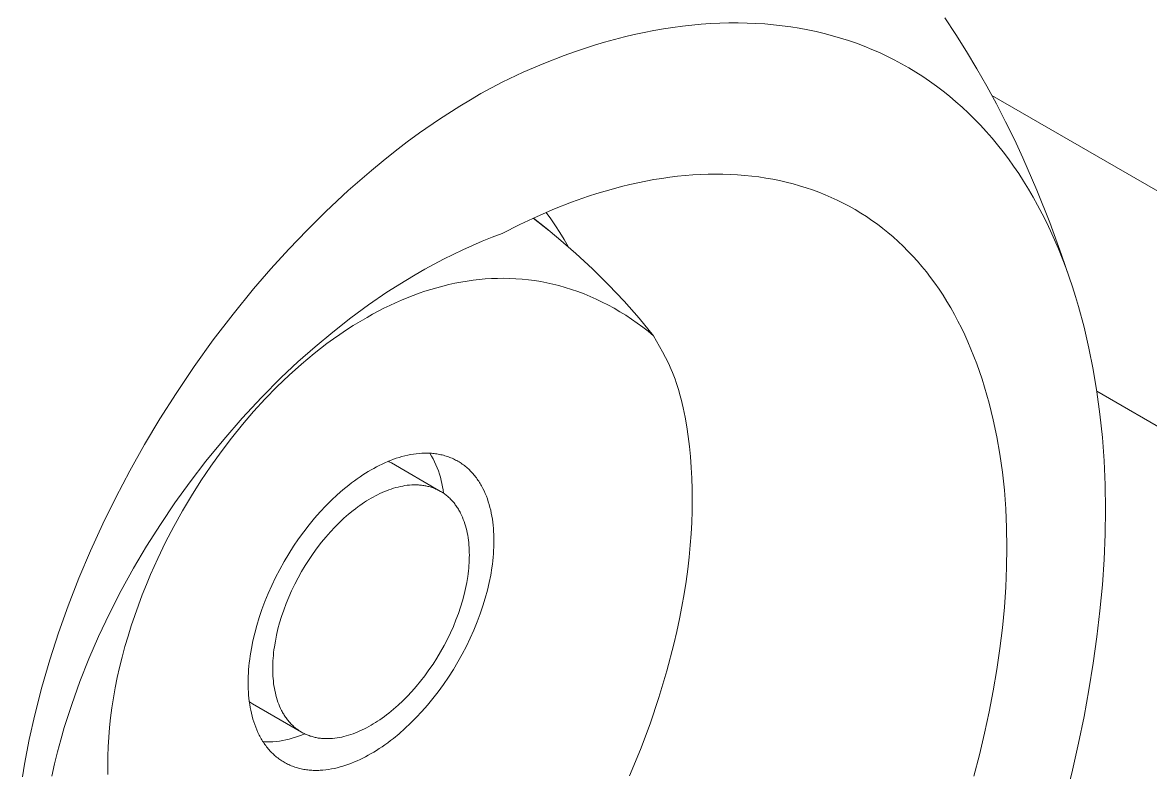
# Model space of a CAD drawing. Header units: millimetres. Extents: x -209 to 4251, y 50 to 3279.
# Drawn here: x 3626.08 to 3671.85, y 1020.63 to 1051.06 of the extents above; entities that cross this region are included whole.
import ezdxf

# ---------------------------------------------------------------- set-up
doc = ezdxf.new("R2010")
doc.units = ezdxf.units.MM
doc.layers.add('ZANO_R', color=7, linetype='Continuous', lineweight=0)

msp = doc.modelspace()

# ---------------------------------------------------------------- linework, layer by layer
at = {"layer": 'ZANO_R'}
for p, q in [((3654.375, 1051.039), (3654.746, 1051.049)), ((3654.746, 1051.049), (3655.115, 1051.05)), ((3655.115, 1051.05), (3655.48, 1051.043)), ((3655.48, 1051.043), (3655.842, 1051.028)), ((3663.512, 1051.253), (3663.961, 1050.574)), ((3650.904, 1050.573), (3651.3, 1050.659)), ((3651.3, 1050.659), (3651.694, 1050.736)), ((3651.694, 1050.736), (3652.085, 1050.805)), ((3652.085, 1050.805), (3652.474, 1050.865)), ((3652.474, 1050.865), (3652.86, 1050.917)), ((3652.86, 1050.917), (3653.243, 1050.96)), ((3653.243, 1050.96), (3653.623, 1050.995)), ((3653.623, 1050.995), (3654, 1051.021)), ((3654, 1051.021), (3654.375, 1051.039)), ((3655.842, 1051.028), (3656.201, 1051.005)), ((3656.201, 1051.005), (3656.556, 1050.973)), ((3656.556, 1050.973), (3656.908, 1050.934)), ((3656.908, 1050.934), (3657.257, 1050.886)), ((3657.257, 1050.886), (3657.603, 1050.831)), ((3657.603, 1050.831), (3657.944, 1050.767)), ((3657.944, 1050.767), (3658.283, 1050.696)), ((3658.283, 1050.696), (3658.617, 1050.616)), ((3658.617, 1050.616), (3658.948, 1050.529)), ((3648.885, 1050.011), (3649.293, 1050.141)), ((3649.293, 1050.141), (3649.699, 1050.262)), ((3649.699, 1050.262), (3650.103, 1050.375)), ((3650.103, 1050.375), (3650.505, 1050.478)), ((3650.505, 1050.478), (3650.904, 1050.573)), ((3658.948, 1050.529), (3659.276, 1050.434)), ((3659.276, 1050.434), (3659.599, 1050.331)), ((3659.599, 1050.331), (3659.919, 1050.22)), ((3659.919, 1050.22), (3660.235, 1050.101)), ((3663.961, 1050.574), (3664.394, 1049.884)), ((3647.229, 1049.402), (3648.061, 1049.725)), ((3648.061, 1049.725), (3648.474, 1049.873)), ((3648.474, 1049.873), (3648.885, 1050.011)), ((3660.235, 1050.101), (3660.547, 1049.975)), ((3660.547, 1049.975), (3660.855, 1049.84)), ((3660.855, 1049.84), (3661.158, 1049.698)), ((3661.158, 1049.698), (3661.458, 1049.548)), ((3664.394, 1049.884), (3664.812, 1049.185)), ((3646.389, 1049.044), (3647.229, 1049.402)), ((3661.458, 1049.548), (3661.754, 1049.39)), ((3661.754, 1049.39), (3662.045, 1049.224)), ((3662.045, 1049.224), (3662.332, 1049.051)), ((3645.541, 1048.649), (3646.389, 1049.044)), ((3662.332, 1049.051), (3662.615, 1048.87)), ((3662.615, 1048.87), (3662.893, 1048.681)), ((3664.812, 1049.185), (3665.215, 1048.477)), ((3644.677, 1048.178), (3645.107, 1048.417)), ((3645.107, 1048.417), (3645.541, 1048.649)), ((3662.893, 1048.681), (3663.167, 1048.485)), ((3663.167, 1048.485), (3663.437, 1048.281)), ((3665.215, 1048.477), (3665.602, 1047.761)), ((3643.831, 1047.675), (3644.252, 1047.93)), ((3644.252, 1047.93), (3644.677, 1048.178)), ((3663.437, 1048.281), (3663.702, 1048.069)), ((3663.702, 1048.069), (3663.962, 1047.849)), ((3663.962, 1047.849), (3664.218, 1047.622)), ((3665.421, 1048.1), (3814.422, 962.075)), ((3643.003, 1047.142), (3643.831, 1047.675)), ((3664.218, 1047.622), (3664.469, 1047.387)), ((3664.469, 1047.387), (3664.715, 1047.144)), ((3665.602, 1047.761), (3665.974, 1047.039)), ((3642.194, 1046.582), (3643.003, 1047.142)), ((3664.715, 1047.144), (3664.956, 1046.894)), ((3665.974, 1047.039), (3666.331, 1046.31)), ((3641.693, 1046.215), (3642.194, 1046.582)), ((3664.956, 1046.894), (3665.193, 1046.636)), ((3665.193, 1046.636), (3665.424, 1046.371)), ((3641.199, 1045.839), (3641.693, 1046.215)), ((3665.424, 1046.371), (3665.651, 1046.098)), ((3665.651, 1046.098), (3665.872, 1045.818)), ((3666.331, 1046.31), (3666.674, 1045.576)), ((3640.712, 1045.453), (3641.199, 1045.839)), ((3665.872, 1045.818), (3666.089, 1045.53)), ((3666.674, 1045.576), (3667.245, 1044.264)), ((3640.233, 1045.059), (3640.712, 1045.453)), ((3666.089, 1045.53), (3666.3, 1045.234)), ((3666.3, 1045.234), (3666.506, 1044.931)), ((3639.296, 1044.244), (3639.761, 1044.655)), ((3639.761, 1044.655), (3640.233, 1045.059)), ((3651.701, 1044.686), (3651.377, 1044.627)), ((3652.023, 1044.739), (3651.701, 1044.686)), ((3652.342, 1044.784), (3652.023, 1044.739)), ((3652.658, 1044.822), (3652.342, 1044.784)), ((3652.972, 1044.854), (3652.658, 1044.822)), ((3653.284, 1044.879), (3652.972, 1044.854)), ((3653.593, 1044.896), (3653.284, 1044.879)), ((3653.899, 1044.907), (3653.593, 1044.896)), ((3654.202, 1044.911), (3653.899, 1044.907)), ((3654.503, 1044.908), (3654.202, 1044.911)), ((3654.801, 1044.899), (3654.503, 1044.908)), ((3655.096, 1044.883), (3654.801, 1044.899)), ((3655.388, 1044.86), (3655.096, 1044.883)), ((3655.677, 1044.831), (3655.388, 1044.86)), ((3655.963, 1044.795), (3655.677, 1044.831)), ((3656.246, 1044.752), (3655.963, 1044.795)), ((3656.526, 1044.703), (3656.246, 1044.752)), ((3656.803, 1044.647), (3656.526, 1044.703)), ((3657.076, 1044.585), (3656.803, 1044.647)), ((3666.506, 1044.931), (3666.707, 1044.62)), ((3638.386, 1043.397), (3639.296, 1044.244)), ((3649.722, 1044.223), (3649.385, 1044.12)), ((3650.058, 1044.318), (3649.722, 1044.223)), ((3650.391, 1044.406), (3650.058, 1044.318)), ((3650.722, 1044.486), (3650.391, 1044.406)), ((3651.051, 1044.56), (3650.722, 1044.486)), ((3651.377, 1044.627), (3651.051, 1044.56)), ((3657.347, 1044.516), (3657.076, 1044.585)), ((3657.614, 1044.441), (3657.347, 1044.516)), ((3657.878, 1044.359), (3657.614, 1044.441)), ((3658.138, 1044.271), (3657.878, 1044.359)), ((3658.395, 1044.176), (3658.138, 1044.271)), ((3658.649, 1044.075), (3658.395, 1044.176)), ((3666.707, 1044.62), (3666.902, 1044.302)), ((3666.902, 1044.302), (3667.093, 1043.977)), ((3667.245, 1044.264), (3667.77, 1042.947)), ((3648.359, 1043.769), (3647.666, 1043.498)), ((3649.045, 1044.01), (3648.359, 1043.769)), ((3649.385, 1044.12), (3649.045, 1044.01)), ((3658.899, 1043.967), (3658.649, 1044.075)), ((3659.146, 1043.853), (3658.899, 1043.967)), ((3659.389, 1043.732), (3659.146, 1043.853)), ((3659.629, 1043.605), (3659.389, 1043.732)), ((3667.093, 1043.977), (3667.277, 1043.644)), ((3637.622, 1042.641), (3638.386, 1043.397)), ((3647.666, 1043.498), (3646.965, 1043.197)), ((3647.329, 1043.357), (3647.523, 1043.09)), ((3659.865, 1043.472), (3659.629, 1043.605)), ((3660.097, 1043.332), (3659.865, 1043.472)), ((3660.325, 1043.186), (3660.097, 1043.332)), ((3667.277, 1043.644), (3667.457, 1043.304)), ((3667.457, 1043.304), (3667.63, 1042.957)), ((3646.256, 1042.867), (3645.541, 1042.505)), ((3646.965, 1043.197), (3646.256, 1042.867)), ((3646.804, 1043.125), (3647.443, 1042.619)), ((3646.811, 1043.128), (3647.327, 1042.716)), ((3647.523, 1043.09), (3647.709, 1042.818)), ((3647.709, 1042.818), (3647.886, 1042.54)), ((3660.55, 1043.034), (3660.325, 1043.186)), ((3660.771, 1042.875), (3660.55, 1043.034)), ((3660.988, 1042.71), (3660.771, 1042.875)), ((3667.63, 1042.957), (3667.798, 1042.603)), ((3667.77, 1042.947), (3668.251, 1041.635)), ((3636.878, 1041.864), (3637.622, 1042.641)), ((3645.137, 1042.352), (3644.735, 1042.189)), ((3645.541, 1042.505), (3645.137, 1042.352)), ((3647.327, 1042.716), (3647.835, 1042.295)), ((3647.886, 1042.54), (3648.055, 1042.256)), ((3661.201, 1042.538), (3660.988, 1042.71)), ((3661.41, 1042.36), (3661.201, 1042.538)), ((3661.615, 1042.176), (3661.41, 1042.36)), ((3667.798, 1042.603), (3667.961, 1042.242)), ((3644.338, 1042.019), (3643.944, 1041.84)), ((3644.735, 1042.189), (3644.338, 1042.019)), ((3647.835, 1042.295), (3648.529, 1041.691)), ((3648.055, 1042.256), (3648.216, 1041.968)), ((3661.816, 1041.986), (3661.615, 1042.176)), ((3662.013, 1041.789), (3661.816, 1041.986)), ((3667.961, 1042.242), (3668.118, 1041.874)), ((3636.155, 1041.067), (3636.878, 1041.864)), ((3643.166, 1041.459), (3642.783, 1041.258)), ((3643.553, 1041.653), (3643.166, 1041.459)), ((3643.944, 1041.84), (3643.553, 1041.653)), ((3648.529, 1041.691), (3649.203, 1041.065)), ((3662.206, 1041.586), (3662.013, 1041.789)), ((3662.394, 1041.377), (3662.206, 1041.586)), ((3668.118, 1041.874), (3668.269, 1041.5)), ((3668.251, 1041.635), (3668.687, 1040.338)), ((3668.269, 1041.5), (3668.414, 1041.119)), ((3635.453, 1040.252), (3636.155, 1041.067)), ((3642.404, 1041.05), (3642.013, 1040.826)), ((3642.783, 1041.258), (3642.404, 1041.05)), ((3649.203, 1041.065), (3649.857, 1040.417)), ((3662.579, 1041.161), (3662.394, 1041.377)), ((3662.759, 1040.94), (3662.579, 1041.161)), ((3668.414, 1041.119), (3668.553, 1040.732)), ((3641.627, 1040.595), (3640.867, 1040.113)), ((3642.013, 1040.826), (3641.627, 1040.595)), ((3643.625, 1040.479), (3643.872, 1040.527)), ((3643.872, 1040.527), (3644.117, 1040.569)), ((3644.117, 1040.569), (3644.363, 1040.603)), ((3644.363, 1040.603), (3644.61, 1040.632)), ((3644.61, 1040.632), (3644.858, 1040.654)), ((3644.858, 1040.654), (3645.106, 1040.669)), ((3645.106, 1040.669), (3645.355, 1040.678)), ((3645.355, 1040.678), (3645.603, 1040.681)), ((3645.603, 1040.681), (3645.851, 1040.677)), ((3645.851, 1040.677), (3646.104, 1040.666)), ((3646.104, 1040.666), (3646.356, 1040.647)), ((3646.356, 1040.647), (3646.608, 1040.621)), ((3646.608, 1040.621), (3646.859, 1040.588)), ((3646.859, 1040.588), (3647.108, 1040.548)), ((3647.108, 1040.548), (3647.357, 1040.501)), ((3662.934, 1040.712), (3662.759, 1040.94)), ((3663.106, 1040.478), (3662.934, 1040.712)), ((3668.553, 1040.732), (3668.687, 1040.338)), ((3634.619, 1039.227), (3635.453, 1040.252)), ((3640.867, 1040.113), (3640.124, 1039.605)), ((3641.934, 1039.986), (3642.171, 1040.073)), ((3642.171, 1040.073), (3642.409, 1040.154)), ((3642.409, 1040.154), (3642.649, 1040.231)), ((3642.649, 1040.231), (3642.891, 1040.301)), ((3642.891, 1040.301), (3643.134, 1040.366)), ((3643.134, 1040.366), (3643.379, 1040.426)), ((3643.379, 1040.426), (3643.625, 1040.479)), ((3647.357, 1040.501), (3647.604, 1040.446)), ((3647.604, 1040.446), (3647.849, 1040.384)), ((3647.849, 1040.384), (3648.106, 1040.31)), ((3648.106, 1040.31), (3648.361, 1040.229)), ((3648.361, 1040.229), (3648.614, 1040.141)), ((3648.614, 1040.141), (3648.865, 1040.046)), ((3649.857, 1040.417), (3650.49, 1039.749)), ((3663.273, 1040.237), (3663.106, 1040.478)), ((3663.435, 1039.991), (3663.273, 1040.237)), ((3668.687, 1040.338), (3668.814, 1039.938)), ((3640.124, 1039.605), (3639.397, 1039.073)), ((3640.979, 1039.578), (3641.215, 1039.687)), ((3641.215, 1039.687), (3641.453, 1039.792)), ((3641.453, 1039.792), (3641.693, 1039.891)), ((3641.693, 1039.891), (3641.934, 1039.986)), ((3648.865, 1040.046), (3649.113, 1039.944)), ((3649.113, 1039.944), (3649.358, 1039.836)), ((3649.358, 1039.836), (3649.6, 1039.72)), ((3649.6, 1039.72), (3649.838, 1039.599)), ((3649.838, 1039.599), (3650.084, 1039.466)), ((3650.49, 1039.749), (3651.1, 1039.06)), ((3663.594, 1039.738), (3663.435, 1039.991)), ((3663.747, 1039.48), (3663.594, 1039.738)), ((3668.814, 1039.938), (3668.936, 1039.533)), ((3633.816, 1038.178), (3634.619, 1039.227)), ((3640.059, 1039.097), (3640.285, 1039.224)), ((3640.285, 1039.224), (3640.514, 1039.347)), ((3640.514, 1039.347), (3640.745, 1039.465)), ((3640.745, 1039.465), (3640.979, 1039.578)), ((3650.084, 1039.466), (3650.325, 1039.326)), ((3650.325, 1039.326), (3650.564, 1039.179)), ((3650.564, 1039.179), (3650.798, 1039.027)), ((3663.896, 1039.215), (3663.747, 1039.48)), ((3664.04, 1038.945), (3663.896, 1039.215)), ((3668.936, 1039.533), (3669.16, 1038.703)), ((3639.397, 1039.073), (3638.665, 1038.5)), ((3639.229, 1038.587), (3639.502, 1038.763)), ((3639.502, 1038.763), (3639.779, 1038.933)), ((3639.779, 1038.933), (3640.059, 1039.097)), ((3650.798, 1039.027), (3651.028, 1038.867)), ((3651.028, 1038.867), (3651.253, 1038.702)), ((3651.1, 1039.06), (3651.689, 1038.353)), ((3651.253, 1038.702), (3651.473, 1038.53)), ((3664.18, 1038.669), (3664.04, 1038.945)), ((3669.16, 1038.703), (3669.36, 1037.85)), ((3638.665, 1038.5), (3637.951, 1037.905)), ((3638.693, 1038.22), (3638.959, 1038.406)), ((3638.959, 1038.406), (3639.229, 1038.587)), ((3651.473, 1038.53), (3651.689, 1038.353)), ((3651.689, 1038.353), (3652.057, 1037.699)), ((3664.315, 1038.387), (3664.18, 1038.669)), ((3664.445, 1038.1), (3664.315, 1038.387)), ((3633.045, 1037.105), (3633.816, 1038.178)), ((3637.951, 1037.905), (3637.255, 1037.288)), ((3637.918, 1037.631), (3638.172, 1037.832)), ((3638.172, 1037.832), (3638.431, 1038.029)), ((3638.431, 1038.029), (3638.693, 1038.22)), ((3664.571, 1037.807), (3664.445, 1038.1)), ((3664.691, 1037.509), (3664.571, 1037.807)), ((3669.36, 1037.85), (3669.535, 1036.975)), ((3637.398, 1037.196), (3637.918, 1037.631)), ((3652.057, 1037.699), (3652.176, 1037.471)), ((3652.176, 1037.471), (3652.291, 1037.234)), ((3664.807, 1037.206), (3664.691, 1037.509)), ((3632.305, 1036.01), (3633.045, 1037.105)), ((3637.255, 1037.288), (3636.577, 1036.651)), ((3636.892, 1036.744), (3637.398, 1037.196)), ((3652.291, 1037.234), (3652.402, 1036.987)), ((3652.402, 1036.987), (3652.455, 1036.858)), ((3652.455, 1036.858), (3652.507, 1036.726)), ((3664.918, 1036.897), (3664.807, 1037.206)), ((3665.024, 1036.583), (3664.918, 1036.897)), ((3669.535, 1036.975), (3669.683, 1036.078)), ((3636.577, 1036.651), (3635.77, 1035.843)), ((3636.403, 1036.275), (3636.892, 1036.744)), ((3652.507, 1036.726), (3652.558, 1036.59)), ((3652.558, 1036.59), (3652.607, 1036.45)), ((3652.607, 1036.45), (3652.659, 1036.29)), ((3665.124, 1036.264), (3665.024, 1036.583)), ((3631.651, 1034.98), (3632.305, 1036.01)), ((3635.929, 1035.79), (3636.403, 1036.275)), ((3652.659, 1036.29), (3652.709, 1036.124)), ((3652.709, 1036.124), (3652.757, 1035.954)), ((3652.757, 1035.954), (3652.803, 1035.78)), ((3665.22, 1035.94), (3665.124, 1036.264)), ((3665.311, 1035.612), (3665.22, 1035.94)), ((3669.68, 1036.098), (3807.573, 956.486)), ((3669.683, 1036.078), (3669.806, 1035.161)), ((3635.77, 1035.843), (3634.991, 1035.007)), ((3635.456, 1035.273), (3635.929, 1035.79)), ((3652.803, 1035.78), (3652.888, 1035.419)), ((3665.396, 1035.278), (3665.311, 1035.612)), ((3634.998, 1034.742), (3635.456, 1035.273)), ((3652.888, 1035.419), (3652.965, 1035.043)), ((3652.965, 1035.043), (3653.032, 1034.656)), ((3665.476, 1034.94), (3665.396, 1035.278)), ((3669.806, 1035.161), (3669.903, 1034.224)), ((3631.025, 1033.934), (3631.651, 1034.98)), ((3634.991, 1035.007), (3634.24, 1034.146)), ((3634.556, 1034.196), (3634.998, 1034.742)), ((3653.032, 1034.656), (3653.091, 1034.258)), ((3665.621, 1034.25), (3665.476, 1034.94)), ((3634.24, 1034.146), (3633.517, 1033.261)), ((3634.132, 1033.638), (3634.556, 1034.196)), ((3653.091, 1034.258), (3653.142, 1033.854)), ((3665.745, 1033.542), (3665.621, 1034.25)), ((3669.903, 1034.224), (3669.972, 1033.268)), ((3630.427, 1032.871), (3631.025, 1033.934)), ((3653.142, 1033.854), (3653.183, 1033.444)), ((3633.517, 1033.261), (3632.876, 1032.424)), ((3633.715, 1033.056), (3634.132, 1033.638)), ((3640.783, 1033.195), (3640.669, 1033.142)), ((3640.898, 1033.244), (3640.783, 1033.195)), ((3641.013, 1033.291), (3640.898, 1033.244)), ((3640.92, 1033.254), (3640.963, 1033.232)), ((3640.963, 1033.232), (3641.006, 1033.21)), ((3641.006, 1033.21), (3641.048, 1033.186)), ((3641.129, 1033.335), (3641.013, 1033.291)), ((3641.245, 1033.375), (3641.129, 1033.335)), ((3641.361, 1033.413), (3641.245, 1033.375)), ((3641.477, 1033.446), (3641.361, 1033.413)), ((3641.594, 1033.477), (3641.477, 1033.446)), ((3641.71, 1033.504), (3641.594, 1033.477)), ((3641.826, 1033.527), (3641.71, 1033.504)), ((3641.942, 1033.547), (3641.826, 1033.527)), ((3642.057, 1033.562), (3641.942, 1033.547)), ((3642.172, 1033.574), (3642.057, 1033.562)), ((3642.286, 1033.582), (3642.172, 1033.574)), ((3642.343, 1033.585), (3642.286, 1033.582)), ((3642.399, 1033.586), (3642.343, 1033.585)), ((3642.456, 1033.587), (3642.399, 1033.586)), ((3642.512, 1033.586), (3642.456, 1033.587)), ((3642.568, 1033.584), (3642.512, 1033.586)), ((3642.623, 1033.582), (3642.568, 1033.584)), ((3642.606, 1033.583), (3642.674, 1033.468)), ((3642.679, 1033.578), (3642.623, 1033.582)), ((3642.674, 1033.468), (3642.738, 1033.351)), ((3642.734, 1033.573), (3642.679, 1033.578)), ((3642.788, 1033.568), (3642.734, 1033.573)), ((3642.738, 1033.351), (3642.798, 1033.232)), ((3642.843, 1033.561), (3642.788, 1033.568)), ((3642.798, 1033.232), (3642.854, 1033.111)), ((3642.897, 1033.553), (3642.843, 1033.561)), ((3642.95, 1033.544), (3642.897, 1033.553)), ((3643.004, 1033.534), (3642.95, 1033.544)), ((3643.057, 1033.523), (3643.004, 1033.534)), ((3643.109, 1033.511), (3643.057, 1033.523)), ((3643.161, 1033.497), (3643.109, 1033.511)), ((3643.213, 1033.483), (3643.161, 1033.497)), ((3643.264, 1033.468), (3643.213, 1033.483)), ((3643.315, 1033.451), (3643.264, 1033.468)), ((3643.365, 1033.434), (3643.315, 1033.451)), ((3643.415, 1033.415), (3643.365, 1033.434)), ((3643.464, 1033.396), (3643.415, 1033.415)), ((3643.513, 1033.375), (3643.464, 1033.396)), ((3643.561, 1033.353), (3643.513, 1033.375)), ((3643.608, 1033.331), (3643.561, 1033.353)), ((3643.655, 1033.307), (3643.608, 1033.331)), ((3643.702, 1033.282), (3643.655, 1033.307)), ((3643.748, 1033.256), (3643.702, 1033.282)), ((3643.793, 1033.229), (3643.748, 1033.256)), ((3643.838, 1033.201), (3643.793, 1033.229)), ((3643.882, 1033.173), (3643.838, 1033.201)), ((3653.183, 1033.444), (3653.217, 1033.009)), ((3665.846, 1032.818), (3665.745, 1033.542)), ((3669.972, 1033.268), (3670.014, 1032.294)), ((3629.859, 1031.792), (3630.427, 1032.871)), ((3633.314, 1032.461), (3633.715, 1033.056)), ((3639.999, 1032.773), (3639.886, 1032.701)), ((3640.11, 1032.842), (3639.999, 1032.773)), ((3640.221, 1032.907), (3640.11, 1032.842)), ((3640.332, 1032.969), (3640.221, 1032.907)), ((3640.444, 1033.03), (3640.332, 1032.969)), ((3640.556, 1033.087), (3640.444, 1033.03)), ((3640.669, 1033.142), (3640.556, 1033.087)), ((3641.048, 1033.186), (3643.043, 1032.035)), ((3642.854, 1033.111), (3642.906, 1032.988)), ((3642.906, 1032.988), (3642.953, 1032.864)), ((3642.953, 1032.864), (3642.997, 1032.738)), ((3642.997, 1032.738), (3643.036, 1032.611)), ((3643.926, 1033.143), (3643.882, 1033.173)), ((3643.969, 1033.112), (3643.926, 1033.143)), ((3644.011, 1033.08), (3643.969, 1033.112)), ((3644.052, 1033.047), (3644.011, 1033.08)), ((3644.093, 1033.013), (3644.052, 1033.047)), ((3644.134, 1032.979), (3644.093, 1033.013)), ((3644.173, 1032.943), (3644.134, 1032.979)), ((3644.212, 1032.906), (3644.173, 1032.943)), ((3644.25, 1032.869), (3644.212, 1032.906)), ((3644.288, 1032.83), (3644.25, 1032.869)), ((3644.324, 1032.791), (3644.288, 1032.83)), ((3644.36, 1032.751), (3644.324, 1032.791)), ((3644.396, 1032.709), (3644.36, 1032.751)), ((3653.217, 1033.009), (3653.241, 1032.57)), ((3665.926, 1032.077), (3665.846, 1032.818)), ((3632.876, 1032.424), (3632.26, 1031.568)), ((3632.931, 1031.856), (3633.314, 1032.461)), ((3639.314, 1032.287), (3639.081, 1032.097)), ((3639.429, 1032.377), (3639.314, 1032.287)), ((3639.544, 1032.463), (3639.429, 1032.377)), ((3639.659, 1032.546), (3639.544, 1032.463)), ((3639.773, 1032.625), (3639.659, 1032.546)), ((3639.886, 1032.701), (3639.773, 1032.625)), ((3641.69, 1032.28), (3641.598, 1032.267)), ((3641.782, 1032.289), (3641.69, 1032.28)), ((3641.873, 1032.295), (3641.782, 1032.289)), ((3641.919, 1032.297), (3641.873, 1032.295)), ((3641.964, 1032.299), (3641.919, 1032.297)), ((3642.009, 1032.299), (3641.964, 1032.299)), ((3642.054, 1032.298), (3642.009, 1032.299)), ((3642.098, 1032.297), (3642.054, 1032.298)), ((3642.143, 1032.295), (3642.098, 1032.297)), ((3642.187, 1032.292), (3642.143, 1032.295)), ((3642.231, 1032.288), (3642.187, 1032.292)), ((3642.275, 1032.284), (3642.231, 1032.288)), ((3642.318, 1032.278), (3642.275, 1032.284)), ((3642.362, 1032.272), (3642.318, 1032.278)), ((3642.405, 1032.265), (3642.362, 1032.272)), ((3643.036, 1032.611), (3643.07, 1032.482)), ((3643.07, 1032.482), (3643.1, 1032.352)), ((3643.1, 1032.352), (3643.126, 1032.221)), ((3644.43, 1032.667), (3644.396, 1032.709)), ((3644.464, 1032.625), (3644.43, 1032.667)), ((3644.497, 1032.581), (3644.464, 1032.625)), ((3644.53, 1032.536), (3644.497, 1032.581)), ((3644.561, 1032.491), (3644.53, 1032.536)), ((3644.592, 1032.445), (3644.561, 1032.491)), ((3644.622, 1032.398), (3644.592, 1032.445)), ((3644.652, 1032.351), (3644.622, 1032.398)), ((3644.68, 1032.302), (3644.652, 1032.351)), ((3644.708, 1032.253), (3644.68, 1032.302)), ((3653.241, 1032.57), (3653.255, 1032.127)), ((3670.014, 1032.294), (3670.028, 1031.303)), ((3632.566, 1031.239), (3632.931, 1031.856)), ((3638.849, 1031.892), (3638.616, 1031.674)), ((3639.081, 1032.097), (3638.849, 1031.892)), ((3640.399, 1031.853), (3640.31, 1031.805)), ((3640.489, 1031.899), (3640.399, 1031.853)), ((3640.58, 1031.943), (3640.489, 1031.899)), ((3640.671, 1031.985), (3640.58, 1031.943)), ((3640.763, 1032.025), (3640.671, 1031.985)), ((3640.855, 1032.062), (3640.763, 1032.025)), ((3640.947, 1032.097), (3640.855, 1032.062)), ((3641.04, 1032.13), (3640.947, 1032.097)), ((3641.133, 1032.16), (3641.04, 1032.13)), ((3641.226, 1032.187), (3641.133, 1032.16)), ((3641.319, 1032.211), (3641.226, 1032.187)), ((3641.412, 1032.233), (3641.319, 1032.211)), ((3641.505, 1032.251), (3641.412, 1032.233)), ((3641.598, 1032.267), (3641.505, 1032.251)), ((3642.447, 1032.257), (3642.405, 1032.265)), ((3642.489, 1032.248), (3642.447, 1032.257)), ((3642.531, 1032.238), (3642.489, 1032.248)), ((3642.573, 1032.227), (3642.531, 1032.238)), ((3642.614, 1032.216), (3642.573, 1032.227)), ((3642.655, 1032.204), (3642.614, 1032.216)), ((3642.696, 1032.191), (3642.655, 1032.204)), ((3642.736, 1032.177), (3642.696, 1032.191)), ((3642.776, 1032.162), (3642.736, 1032.177)), ((3642.815, 1032.146), (3642.776, 1032.162)), ((3642.854, 1032.13), (3642.815, 1032.146)), ((3642.893, 1032.112), (3642.854, 1032.13)), ((3642.931, 1032.094), (3642.893, 1032.112)), ((3642.969, 1032.075), (3642.931, 1032.094)), ((3643.006, 1032.055), (3642.969, 1032.075)), ((3643.043, 1032.035), (3643.006, 1032.055)), ((3643.079, 1032.013), (3643.043, 1032.035)), ((3643.115, 1031.991), (3643.079, 1032.013)), ((3643.15, 1031.968), (3643.115, 1031.991)), ((3643.126, 1032.221), (3643.148, 1032.09)), ((3643.148, 1032.09), (3643.164, 1031.958)), ((3643.185, 1031.944), (3643.15, 1031.968)), ((3643.219, 1031.919), (3643.185, 1031.944)), ((3643.253, 1031.893), (3643.219, 1031.919)), ((3643.286, 1031.867), (3643.253, 1031.893)), ((3643.319, 1031.84), (3643.286, 1031.867)), ((3643.351, 1031.812), (3643.319, 1031.84)), ((3644.735, 1032.204), (3644.708, 1032.253)), ((3644.761, 1032.153), (3644.735, 1032.204)), ((3644.811, 1032.05), (3644.761, 1032.153)), ((3644.859, 1031.945), (3644.811, 1032.05)), ((3644.903, 1031.837), (3644.859, 1031.945)), ((3644.944, 1031.727), (3644.903, 1031.837)), ((3653.255, 1032.127), (3653.259, 1031.681)), ((3665.984, 1031.32), (3665.926, 1032.077)), ((3629.329, 1030.712), (3629.859, 1031.792)), ((3632.26, 1031.568), (3631.67, 1030.695)), ((3638.385, 1031.443), (3638.156, 1031.198)), ((3638.616, 1031.674), (3638.385, 1031.443)), ((3639.68, 1031.4), (3639.588, 1031.331)), ((3639.771, 1031.466), (3639.68, 1031.4)), ((3639.863, 1031.529), (3639.771, 1031.466)), ((3639.953, 1031.59), (3639.863, 1031.529)), ((3640.043, 1031.648), (3639.953, 1031.59)), ((3640.133, 1031.703), (3640.043, 1031.648)), ((3640.221, 1031.755), (3640.133, 1031.703)), ((3640.31, 1031.805), (3640.221, 1031.755)), ((3643.383, 1031.784), (3643.351, 1031.812)), ((3643.414, 1031.754), (3643.383, 1031.784)), ((3643.444, 1031.724), (3643.414, 1031.754)), ((3643.474, 1031.694), (3643.444, 1031.724)), ((3643.504, 1031.662), (3643.474, 1031.694)), ((3643.533, 1031.63), (3643.504, 1031.662)), ((3643.561, 1031.597), (3643.533, 1031.63)), ((3643.588, 1031.563), (3643.561, 1031.597)), ((3643.616, 1031.529), (3643.588, 1031.563)), ((3643.642, 1031.494), (3643.616, 1031.529)), ((3643.668, 1031.459), (3643.642, 1031.494)), ((3643.693, 1031.423), (3643.668, 1031.459)), ((3643.718, 1031.386), (3643.693, 1031.423)), ((3643.742, 1031.348), (3643.718, 1031.386)), ((3644.981, 1031.615), (3644.944, 1031.727)), ((3645.016, 1031.501), (3644.981, 1031.615)), ((3645.048, 1031.385), (3645.016, 1031.501)), ((3645.077, 1031.267), (3645.048, 1031.385)), ((3653.259, 1031.681), (3653.254, 1031.231)), ((3632.215, 1030.608), (3632.566, 1031.239)), ((3637.93, 1030.941), (3637.709, 1030.672)), ((3638.156, 1031.198), (3637.93, 1030.941)), ((3639.123, 1030.943), (3638.937, 1030.769)), ((3639.309, 1031.107), (3639.123, 1030.943)), ((3639.495, 1031.259), (3639.309, 1031.107)), ((3639.588, 1031.331), (3639.495, 1031.259)), ((3643.765, 1031.31), (3643.742, 1031.348)), ((3643.788, 1031.272), (3643.765, 1031.31)), ((3643.811, 1031.232), (3643.788, 1031.272)), ((3643.832, 1031.192), (3643.811, 1031.232)), ((3643.853, 1031.152), (3643.832, 1031.192)), ((3643.893, 1031.07), (3643.853, 1031.152)), ((3643.931, 1030.986), (3643.893, 1031.07)), ((3643.966, 1030.899), (3643.931, 1030.986)), ((3643.999, 1030.811), (3643.966, 1030.899)), ((3645.103, 1031.148), (3645.077, 1031.267)), ((3645.125, 1031.027), (3645.103, 1031.148)), ((3645.145, 1030.905), (3645.125, 1031.027)), ((3645.163, 1030.782), (3645.145, 1030.905)), ((3653.254, 1031.231), (3653.238, 1030.775)), ((3666.018, 1030.548), (3665.984, 1031.32)), ((3670.028, 1031.303), (3670.014, 1030.295)), ((3628.829, 1029.618), (3629.329, 1030.712)), ((3631.67, 1030.695), (3631.106, 1029.804)), ((3631.883, 1029.966), (3632.215, 1030.608)), ((3637.709, 1030.672), (3637.492, 1030.392)), ((3638.752, 1030.584), (3638.569, 1030.388)), ((3638.937, 1030.769), (3638.752, 1030.584)), ((3644.029, 1030.722), (3643.999, 1030.811)), ((3644.057, 1030.63), (3644.029, 1030.722)), ((3644.083, 1030.537), (3644.057, 1030.63)), ((3644.106, 1030.443), (3644.083, 1030.537)), ((3644.126, 1030.348), (3644.106, 1030.443)), ((3645.177, 1030.658), (3645.163, 1030.782)), ((3645.189, 1030.533), (3645.177, 1030.658)), ((3645.197, 1030.407), (3645.189, 1030.533)), ((3653.238, 1030.775), (3653.213, 1030.315)), ((3666.03, 1029.762), (3666.018, 1030.548)), ((3637.281, 1030.103), (3637.077, 1029.804)), ((3637.492, 1030.392), (3637.281, 1030.103)), ((3638.389, 1030.182), (3638.211, 1029.967)), ((3638.569, 1030.388), (3638.389, 1030.182)), ((3644.145, 1030.251), (3644.126, 1030.348)), ((3644.161, 1030.154), (3644.145, 1030.251)), ((3644.174, 1030.055), (3644.161, 1030.154)), ((3644.186, 1029.956), (3644.174, 1030.055)), ((3645.204, 1030.281), (3645.197, 1030.407)), ((3645.208, 1030.154), (3645.204, 1030.281)), ((3645.209, 1030.027), (3645.208, 1030.154)), ((3645.208, 1029.899), (3645.209, 1030.027)), ((3653.213, 1030.315), (3653.177, 1029.85)), ((3670.014, 1030.295), (3669.972, 1029.273)), ((3628.361, 1028.509), (3628.829, 1029.618)), ((3631.106, 1029.804), (3630.578, 1028.912)), ((3631.569, 1029.315), (3631.883, 1029.966)), ((3637.077, 1029.804), (3636.882, 1029.497)), ((3638.038, 1029.743), (3637.869, 1029.512)), ((3638.211, 1029.967), (3638.038, 1029.743)), ((3644.195, 1029.856), (3644.186, 1029.956)), ((3644.202, 1029.756), (3644.195, 1029.856)), ((3644.207, 1029.654), (3644.202, 1029.756)), ((3644.21, 1029.553), (3644.207, 1029.654)), ((3644.211, 1029.451), (3644.21, 1029.553)), ((3645.189, 1029.498), (3645.197, 1029.634)), ((3645.197, 1029.634), (3645.204, 1029.768)), ((3645.204, 1029.768), (3645.208, 1029.899)), ((3653.177, 1029.85), (3653.13, 1029.363)), ((3666.018, 1028.963), (3666.03, 1029.762)), ((3631.273, 1028.656), (3631.569, 1029.315)), ((3636.694, 1029.184), (3636.517, 1028.865)), ((3636.882, 1029.497), (3636.694, 1029.184)), ((3637.706, 1029.273), (3637.55, 1029.027)), ((3637.869, 1029.512), (3637.706, 1029.273)), ((3644.202, 1029.137), (3644.195, 1029.028)), ((3644.207, 1029.244), (3644.202, 1029.137)), ((3644.21, 1029.349), (3644.207, 1029.244)), ((3644.211, 1029.451), (3644.21, 1029.349)), ((3645.125, 1028.931), (3645.145, 1029.076)), ((3645.145, 1029.076), (3645.163, 1029.219)), ((3645.163, 1029.219), (3645.177, 1029.36)), ((3645.177, 1029.36), (3645.189, 1029.498)), ((3653.13, 1029.363), (3653.073, 1028.87)), ((3669.972, 1029.273), (3669.903, 1028.237)), ((3630.578, 1028.912), (3630.078, 1028.004)), ((3631.101, 1028.248), (3631.273, 1028.656)), ((3636.517, 1028.865), (3636.349, 1028.542)), ((3637.4, 1028.777), (3637.258, 1028.522)), ((3637.55, 1029.027), (3637.4, 1028.777)), ((3644.161, 1028.691), (3644.145, 1028.575)), ((3644.174, 1028.805), (3644.161, 1028.691)), ((3644.186, 1028.917), (3644.174, 1028.805)), ((3644.195, 1029.028), (3644.186, 1028.917)), ((3645.016, 1028.331), (3645.077, 1028.635)), ((3645.077, 1028.635), (3645.125, 1028.931)), ((3653.073, 1028.87), (3653.005, 1028.373)), ((3665.984, 1028.151), (3666.018, 1028.963)), ((3627.925, 1027.388), (3628.361, 1028.509)), ((3630.937, 1027.836), (3631.101, 1028.248)), ((3636.192, 1028.216), (3636.047, 1027.889)), ((3636.349, 1028.542), (3636.192, 1028.216)), ((3637.123, 1028.263), (3636.998, 1028.003)), ((3637.258, 1028.522), (3637.123, 1028.263)), ((3644.106, 1028.338), (3644.057, 1028.095)), ((3644.145, 1028.575), (3644.106, 1028.338)), ((3644.944, 1028.021), (3645.016, 1028.331)), ((3653.005, 1028.373), (3652.926, 1027.871)), ((3665.926, 1027.328), (3665.984, 1028.151)), ((3669.903, 1028.237), (3669.806, 1027.189)), ((3630.078, 1028.004), (3629.606, 1027.082)), ((3630.78, 1027.42), (3630.937, 1027.836)), ((3636.047, 1027.889), (3635.913, 1027.561)), ((3636.881, 1027.741), (3636.774, 1027.479)), ((3636.998, 1028.003), (3636.881, 1027.741)), ((3643.999, 1027.846), (3643.931, 1027.594)), ((3644.057, 1028.095), (3643.999, 1027.846)), ((3644.761, 1027.385), (3644.859, 1027.705)), ((3644.859, 1027.705), (3644.944, 1028.021)), ((3652.926, 1027.871), (3652.838, 1027.365)), ((3627.538, 1026.299), (3627.925, 1027.388)), ((3630.631, 1027.002), (3630.78, 1027.42)), ((3635.913, 1027.561), (3635.791, 1027.235)), ((3636.774, 1027.479), (3636.677, 1027.218)), ((3643.853, 1027.337), (3643.765, 1027.078)), ((3643.931, 1027.594), (3643.853, 1027.337)), ((3644.652, 1027.06), (3644.761, 1027.385)), ((3652.838, 1027.365), (3652.739, 1026.856)), ((3665.846, 1026.495), (3665.926, 1027.328)), ((3629.606, 1027.082), (3629.164, 1026.144)), ((3630.491, 1026.581), (3630.631, 1027.002)), ((3635.681, 1026.911), (3635.584, 1026.59)), ((3635.791, 1027.235), (3635.681, 1026.911)), ((3636.589, 1026.958), (3636.511, 1026.702)), ((3636.677, 1027.218), (3636.589, 1026.958)), ((3643.668, 1026.817), (3643.561, 1026.555)), ((3643.765, 1027.078), (3643.668, 1026.817)), ((3644.53, 1026.734), (3644.652, 1027.06)), ((3652.739, 1026.856), (3652.63, 1026.344)), ((3669.806, 1027.189), (3669.683, 1026.129)), ((3630.358, 1026.158), (3630.491, 1026.581)), ((3635.584, 1026.59), (3635.499, 1026.274)), ((3636.443, 1026.449), (3636.385, 1026.201)), ((3636.511, 1026.702), (3636.443, 1026.449)), ((3643.561, 1026.555), (3643.444, 1026.293)), ((3644.25, 1026.079), (3644.396, 1026.406)), ((3644.396, 1026.406), (3644.53, 1026.734)), ((3652.63, 1026.344), (3652.51, 1025.83)), ((3665.745, 1025.653), (3665.846, 1026.495)), ((3627.183, 1025.199), (3627.538, 1026.299)), ((3629.164, 1026.144), (3628.771, 1025.237)), ((3630.234, 1025.732), (3630.358, 1026.158)), ((3635.426, 1025.964), (3635.366, 1025.66)), ((3635.499, 1026.274), (3635.426, 1025.964)), ((3636.337, 1025.958), (3636.298, 1025.721)), ((3636.385, 1026.201), (3636.337, 1025.958)), ((3643.319, 1026.032), (3643.185, 1025.774)), ((3643.444, 1026.293), (3643.319, 1026.032)), ((3644.093, 1025.753), (3644.25, 1026.079)), ((3669.683, 1026.129), (3669.535, 1025.061)), ((3630.118, 1025.304), (3630.234, 1025.732)), ((3635.366, 1025.66), (3635.317, 1025.364)), ((3636.268, 1025.491), (3636.257, 1025.378)), ((3636.282, 1025.605), (3636.268, 1025.491)), ((3636.298, 1025.721), (3636.282, 1025.605)), ((3643.043, 1025.519), (3642.893, 1025.268)), ((3643.185, 1025.774), (3643.043, 1025.519)), ((3643.748, 1025.112), (3643.926, 1025.43)), ((3643.926, 1025.43), (3644.093, 1025.753)), ((3652.51, 1025.83), (3652.226, 1024.744)), ((3665.621, 1024.802), (3665.745, 1025.653)), ((3626.861, 1024.089), (3627.183, 1025.199)), ((3628.771, 1025.237), (3628.406, 1024.317)), ((3630.016, 1024.888), (3630.118, 1025.304)), ((3635.28, 1025.076), (3635.265, 1024.936)), ((3635.297, 1025.219), (3635.28, 1025.076)), ((3635.317, 1025.364), (3635.297, 1025.219)), ((3636.232, 1024.947), (3636.231, 1024.844)), ((3636.235, 1025.052), (3636.232, 1024.947)), ((3636.24, 1025.159), (3636.235, 1025.052)), ((3636.247, 1025.267), (3636.24, 1025.159)), ((3636.257, 1025.378), (3636.247, 1025.267)), ((3642.736, 1025.023), (3642.573, 1024.784)), ((3642.893, 1025.268), (3642.736, 1025.023)), ((3643.561, 1024.798), (3643.748, 1025.112)), ((3669.535, 1025.061), (3669.36, 1023.984)), ((3629.923, 1024.474), (3630.016, 1024.888)), ((3635.239, 1024.528), (3635.235, 1024.397)), ((3635.245, 1024.661), (3635.239, 1024.528)), ((3635.254, 1024.797), (3635.245, 1024.661)), ((3635.265, 1024.936), (3635.254, 1024.797)), ((3636.232, 1024.742), (3636.231, 1024.844)), ((3636.235, 1024.641), (3636.232, 1024.742)), ((3636.24, 1024.54), (3636.235, 1024.641)), ((3636.247, 1024.439), (3636.24, 1024.54)), ((3642.405, 1024.552), (3642.231, 1024.328)), ((3642.573, 1024.784), (3642.405, 1024.552)), ((3643.161, 1024.193), (3643.365, 1024.492)), ((3643.365, 1024.492), (3643.561, 1024.798)), ((3652.226, 1024.744), (3651.904, 1023.668)), ((3665.476, 1023.945), (3665.621, 1024.802)), ((3626.575, 1022.969), (3626.861, 1024.089)), ((3628.406, 1024.317), (3628.073, 1023.386)), ((3629.768, 1023.654), (3629.84, 1024.063)), ((3629.84, 1024.063), (3629.923, 1024.474)), ((3635.235, 1024.397), (3635.234, 1024.268)), ((3635.234, 1024.268), (3635.235, 1024.141)), ((3635.235, 1024.141), (3635.239, 1024.014)), ((3636.257, 1024.339), (3636.247, 1024.439)), ((3636.268, 1024.24), (3636.257, 1024.339)), ((3636.282, 1024.142), (3636.268, 1024.24)), ((3636.298, 1024.044), (3636.282, 1024.142)), ((3636.316, 1023.948), (3636.298, 1024.044)), ((3642.054, 1024.113), (3641.873, 1023.908)), ((3642.231, 1024.328), (3642.054, 1024.113)), ((3642.95, 1023.903), (3643.161, 1024.193)), ((3629.705, 1023.249), (3629.768, 1023.654)), ((3635.239, 1024.014), (3635.245, 1023.888)), ((3635.245, 1023.888), (3635.254, 1023.762)), ((3635.254, 1023.762), (3635.265, 1023.637)), ((3635.265, 1023.637), (3635.28, 1023.513)), ((3636.337, 1023.852), (3636.316, 1023.948)), ((3636.36, 1023.758), (3636.337, 1023.852)), ((3636.385, 1023.665), (3636.36, 1023.758)), ((3636.413, 1023.574), (3636.385, 1023.665)), ((3636.443, 1023.484), (3636.413, 1023.574)), ((3641.69, 1023.712), (3641.505, 1023.527)), ((3641.873, 1023.908), (3641.69, 1023.712)), ((3642.512, 1023.355), (3642.734, 1023.623)), ((3642.734, 1023.623), (3642.95, 1023.903)), ((3651.904, 1023.668), (3651.545, 1022.603)), ((3665.311, 1023.082), (3665.476, 1023.945)), ((3669.36, 1023.984), (3669.16, 1022.9)), ((3628.073, 1023.386), (3627.771, 1022.444)), ((3629.652, 1022.848), (3629.705, 1023.249)), ((3635.28, 1023.513), (3635.297, 1023.39)), ((3635.283, 1023.49), (3635.323, 1023.463)), ((3635.297, 1023.39), (3635.317, 1023.268)), ((3635.317, 1023.268), (3635.34, 1023.148)), ((3635.323, 1023.463), (3635.363, 1023.437)), ((3635.34, 1023.148), (3635.366, 1023.028)), ((3635.363, 1023.437), (3635.405, 1023.413)), ((3635.405, 1023.413), (3637.4, 1022.261)), ((3636.476, 1023.396), (3636.443, 1023.484)), ((3636.511, 1023.31), (3636.476, 1023.396)), ((3636.549, 1023.226), (3636.511, 1023.31)), ((3636.589, 1023.143), (3636.549, 1023.226)), ((3636.61, 1023.103), (3636.589, 1023.143)), ((3641.133, 1023.189), (3640.947, 1023.036)), ((3641.319, 1023.352), (3641.133, 1023.189)), ((3641.505, 1023.527), (3641.319, 1023.352)), ((3642.286, 1023.097), (3642.512, 1023.355)), ((3626.352, 1021.968), (3626.575, 1022.969)), ((3629.609, 1022.45), (3629.652, 1022.848)), ((3635.366, 1023.028), (3635.394, 1022.911)), ((3635.394, 1022.911), (3635.426, 1022.795)), ((3635.426, 1022.795), (3635.461, 1022.68)), ((3635.461, 1022.68), (3635.499, 1022.568)), ((3636.632, 1023.063), (3636.61, 1023.103)), ((3636.654, 1023.024), (3636.632, 1023.063)), ((3636.677, 1022.985), (3636.654, 1023.024)), ((3636.7, 1022.947), (3636.677, 1022.985)), ((3636.724, 1022.91), (3636.7, 1022.947)), ((3636.749, 1022.873), (3636.724, 1022.91)), ((3636.774, 1022.837), (3636.749, 1022.873)), ((3636.8, 1022.801), (3636.774, 1022.837)), ((3636.827, 1022.766), (3636.8, 1022.801)), ((3636.854, 1022.732), (3636.827, 1022.766)), ((3636.881, 1022.698), (3636.854, 1022.732)), ((3636.91, 1022.665), (3636.881, 1022.698)), ((3636.939, 1022.633), (3636.91, 1022.665)), ((3640.489, 1022.705), (3640.399, 1022.648)), ((3640.58, 1022.766), (3640.489, 1022.705)), ((3640.671, 1022.829), (3640.58, 1022.766)), ((3640.763, 1022.896), (3640.671, 1022.829)), ((3640.855, 1022.965), (3640.763, 1022.896)), ((3640.947, 1023.036), (3640.855, 1022.965)), ((3641.826, 1022.621), (3642.057, 1022.853)), ((3642.057, 1022.853), (3642.286, 1023.097)), ((3665.124, 1022.215), (3665.311, 1023.082)), ((3669.16, 1022.9), (3668.936, 1021.811)), ((3627.771, 1022.444), (3627.629, 1021.956)), ((3629.576, 1022.057), (3629.609, 1022.45)), ((3635.499, 1022.568), (3635.54, 1022.458)), ((3635.54, 1022.458), (3635.584, 1022.35)), ((3635.584, 1022.35), (3635.631, 1022.245)), ((3635.631, 1022.245), (3635.681, 1022.142)), ((3636.968, 1022.602), (3636.939, 1022.633)), ((3636.998, 1022.571), (3636.968, 1022.602)), ((3637.029, 1022.541), (3636.998, 1022.571)), ((3637.06, 1022.512), (3637.029, 1022.541)), ((3637.091, 1022.483), (3637.06, 1022.512)), ((3637.123, 1022.455), (3637.091, 1022.483)), ((3637.156, 1022.428), (3637.123, 1022.455)), ((3637.189, 1022.402), (3637.156, 1022.428)), ((3637.223, 1022.376), (3637.189, 1022.402)), ((3637.258, 1022.352), (3637.223, 1022.376)), ((3637.292, 1022.328), (3637.258, 1022.352)), ((3637.328, 1022.305), (3637.292, 1022.328)), ((3637.363, 1022.282), (3637.328, 1022.305)), ((3637.4, 1022.261), (3637.363, 1022.282)), ((3637.437, 1022.24), (3637.4, 1022.261)), ((3637.474, 1022.22), (3637.437, 1022.24)), ((3637.511, 1022.201), (3637.474, 1022.22)), ((3637.55, 1022.183), (3637.511, 1022.201)), ((3639.588, 1022.233), (3639.495, 1022.198)), ((3639.68, 1022.27), (3639.588, 1022.233)), ((3639.771, 1022.31), (3639.68, 1022.27)), ((3639.863, 1022.352), (3639.771, 1022.31)), ((3639.953, 1022.396), (3639.863, 1022.352)), ((3640.043, 1022.442), (3639.953, 1022.396)), ((3640.133, 1022.49), (3640.043, 1022.442)), ((3640.221, 1022.54), (3640.133, 1022.49)), ((3640.31, 1022.593), (3640.221, 1022.54)), ((3640.399, 1022.648), (3640.31, 1022.593)), ((3641.361, 1022.199), (3641.594, 1022.403)), ((3641.594, 1022.403), (3641.826, 1022.621)), ((3651.545, 1022.603), (3651.151, 1021.552)), ((3664.918, 1021.343), (3665.124, 1022.215)), ((3626.16, 1020.96), (3626.352, 1021.968)), ((3627.629, 1021.956), (3627.496, 1021.466)), ((3629.553, 1021.671), (3629.576, 1022.057)), ((3635.681, 1022.142), (3635.707, 1022.092)), ((3635.707, 1022.092), (3635.734, 1022.042)), ((3635.734, 1022.042), (3635.762, 1021.993)), ((3635.762, 1021.993), (3635.791, 1021.945)), ((3635.791, 1021.945), (3635.82, 1021.897)), ((3635.82, 1021.897), (3635.85, 1021.85)), ((3635.974, 1021.863), (3635.841, 1021.865)), ((3635.85, 1021.85), (3635.881, 1021.804)), ((3635.881, 1021.804), (3635.913, 1021.759)), ((3635.913, 1021.759), (3635.945, 1021.715)), ((3636.107, 1021.866), (3635.974, 1021.863)), ((3636.24, 1021.874), (3636.107, 1021.866)), ((3636.373, 1021.886), (3636.24, 1021.874)), ((3636.505, 1021.902), (3636.373, 1021.886)), ((3636.637, 1021.923), (3636.505, 1021.902)), ((3636.768, 1021.949), (3636.637, 1021.923)), ((3636.897, 1021.979), (3636.768, 1021.949)), ((3637.026, 1022.013), (3636.897, 1021.979)), ((3637.154, 1022.052), (3637.026, 1022.013)), ((3637.28, 1022.095), (3637.154, 1022.052)), ((3637.404, 1022.142), (3637.28, 1022.095)), ((3637.527, 1022.194), (3637.404, 1022.142)), ((3637.588, 1022.166), (3637.55, 1022.183)), ((3637.627, 1022.149), (3637.588, 1022.166)), ((3637.666, 1022.134), (3637.627, 1022.149)), ((3637.706, 1022.119), (3637.666, 1022.134)), ((3637.746, 1022.105), (3637.706, 1022.119)), ((3637.787, 1022.092), (3637.746, 1022.105)), ((3637.828, 1022.079), (3637.787, 1022.092)), ((3637.869, 1022.068), (3637.828, 1022.079)), ((3637.911, 1022.057), (3637.869, 1022.068)), ((3637.953, 1022.048), (3637.911, 1022.057)), ((3637.995, 1022.039), (3637.953, 1022.048)), ((3638.038, 1022.031), (3637.995, 1022.039)), ((3638.081, 1022.024), (3638.038, 1022.031)), ((3638.124, 1022.017), (3638.081, 1022.024)), ((3638.167, 1022.012), (3638.124, 1022.017)), ((3638.211, 1022.007), (3638.167, 1022.012)), ((3638.255, 1022.003), (3638.211, 1022.007)), ((3638.299, 1022), (3638.255, 1022.003)), ((3638.344, 1021.998), (3638.299, 1022)), ((3638.389, 1021.997), (3638.344, 1021.998)), ((3638.433, 1021.997), (3638.389, 1021.997)), ((3638.479, 1021.997), (3638.433, 1021.997)), ((3638.524, 1021.998), (3638.479, 1021.997)), ((3638.569, 1022), (3638.524, 1021.998)), ((3638.661, 1022.006), (3638.569, 1022)), ((3638.752, 1022.016), (3638.661, 1022.006)), ((3638.845, 1022.029), (3638.752, 1022.016)), ((3638.937, 1022.044), (3638.845, 1022.029)), ((3639.03, 1022.063), (3638.937, 1022.044)), ((3639.123, 1022.084), (3639.03, 1022.063)), ((3639.216, 1022.109), (3639.123, 1022.084)), ((3639.309, 1022.136), (3639.216, 1022.109)), ((3639.402, 1022.166), (3639.309, 1022.136)), ((3639.495, 1022.198), (3639.402, 1022.166)), ((3640.669, 1021.671), (3640.783, 1021.75)), ((3640.783, 1021.75), (3640.898, 1021.833)), ((3640.898, 1021.833), (3641.013, 1021.919)), ((3641.013, 1021.919), (3641.129, 1022.009)), ((3641.129, 1022.009), (3641.361, 1022.199)), ((3668.936, 1021.811), (3668.687, 1020.718)), ((3627.496, 1021.466), (3627.372, 1020.974)), ((3629.537, 1020.914), (3629.54, 1021.289)), ((3629.54, 1021.289), (3629.553, 1021.671)), ((3635.945, 1021.715), (3635.978, 1021.671)), ((3635.978, 1021.671), (3636.012, 1021.628)), ((3636.012, 1021.628), (3636.047, 1021.586)), ((3636.047, 1021.586), (3636.082, 1021.545)), ((3636.082, 1021.545), (3636.118, 1021.505)), ((3636.118, 1021.505), (3636.155, 1021.465)), ((3636.155, 1021.465), (3636.192, 1021.427)), ((3636.192, 1021.427), (3636.23, 1021.389)), ((3636.23, 1021.389), (3636.269, 1021.353)), ((3636.269, 1021.353), (3636.309, 1021.317)), ((3636.309, 1021.317), (3636.349, 1021.282)), ((3639.999, 1021.266), (3640.11, 1021.326)), ((3640.11, 1021.326), (3640.221, 1021.389)), ((3640.221, 1021.389), (3640.332, 1021.454)), ((3640.332, 1021.454), (3640.444, 1021.523)), ((3640.444, 1021.523), (3640.556, 1021.595)), ((3640.556, 1021.595), (3640.669, 1021.671)), ((3651.151, 1021.552), (3650.712, 1020.487)), ((3664.691, 1020.47), (3664.918, 1021.343)), ((3626.077, 1020.454), (3626.16, 1020.96)), ((3627.372, 1020.974), (3627.259, 1020.479)), ((3629.543, 1020.543), (3629.537, 1020.914)), ((3636.349, 1021.282), (3636.39, 1021.248)), ((3636.39, 1021.248), (3636.432, 1021.216)), ((3636.432, 1021.216), (3636.474, 1021.184)), ((3636.474, 1021.184), (3636.517, 1021.153)), ((3636.517, 1021.153), (3636.56, 1021.123)), ((3636.56, 1021.123), (3636.604, 1021.094)), ((3636.604, 1021.094), (3636.649, 1021.066)), ((3636.649, 1021.066), (3636.694, 1021.039)), ((3636.694, 1021.039), (3636.74, 1021.013)), ((3636.74, 1021.013), (3636.787, 1020.989)), ((3636.787, 1020.989), (3636.834, 1020.965)), ((3636.834, 1020.965), (3636.882, 1020.942)), ((3636.882, 1020.942), (3636.93, 1020.92)), ((3636.93, 1020.92), (3636.979, 1020.9)), ((3636.979, 1020.9), (3637.028, 1020.88)), ((3637.028, 1020.88), (3637.077, 1020.862)), ((3637.077, 1020.862), (3637.128, 1020.844)), ((3637.128, 1020.844), (3637.178, 1020.828)), ((3637.178, 1020.828), (3637.23, 1020.812)), ((3638.849, 1020.819), (3638.965, 1020.849)), ((3638.965, 1020.849), (3639.081, 1020.883)), ((3639.081, 1020.883), (3639.198, 1020.92)), ((3639.198, 1020.92), (3639.314, 1020.961)), ((3639.314, 1020.961), (3639.429, 1021.004)), ((3639.429, 1021.004), (3639.544, 1021.051)), ((3639.544, 1021.051), (3639.659, 1021.101)), ((3639.659, 1021.101), (3639.773, 1021.153)), ((3639.773, 1021.153), (3639.886, 1021.208)), ((3639.886, 1021.208), (3639.999, 1021.266)), ((3637.23, 1020.812), (3637.281, 1020.798)), ((3637.281, 1020.798), (3637.333, 1020.785)), ((3637.333, 1020.785), (3637.386, 1020.773)), ((3637.386, 1020.773), (3637.439, 1020.762)), ((3637.439, 1020.762), (3637.492, 1020.752)), ((3637.492, 1020.752), (3637.546, 1020.743)), ((3637.546, 1020.743), (3637.6, 1020.735)), ((3637.6, 1020.735), (3637.654, 1020.728)), ((3637.654, 1020.728), (3637.709, 1020.722)), ((3637.709, 1020.722), (3637.764, 1020.717)), ((3637.764, 1020.717), (3637.819, 1020.714)), ((3637.819, 1020.714), (3637.875, 1020.711)), ((3637.875, 1020.711), (3637.93, 1020.709)), ((3637.93, 1020.709), (3637.987, 1020.709)), ((3637.987, 1020.709), (3638.043, 1020.709)), ((3638.043, 1020.709), (3638.099, 1020.711)), ((3638.099, 1020.711), (3638.156, 1020.713)), ((3638.156, 1020.713), (3638.27, 1020.721)), ((3638.27, 1020.721), (3638.385, 1020.733)), ((3638.385, 1020.733), (3638.501, 1020.749)), ((3638.501, 1020.749), (3638.616, 1020.768)), ((3638.616, 1020.768), (3638.733, 1020.792)), ((3638.733, 1020.792), (3638.849, 1020.819)), ((3668.687, 1020.718), (3668.414, 1019.622))]:
    msp.add_line(p, q, dxfattribs=at)

doc.saveas('drawing.dxf')
